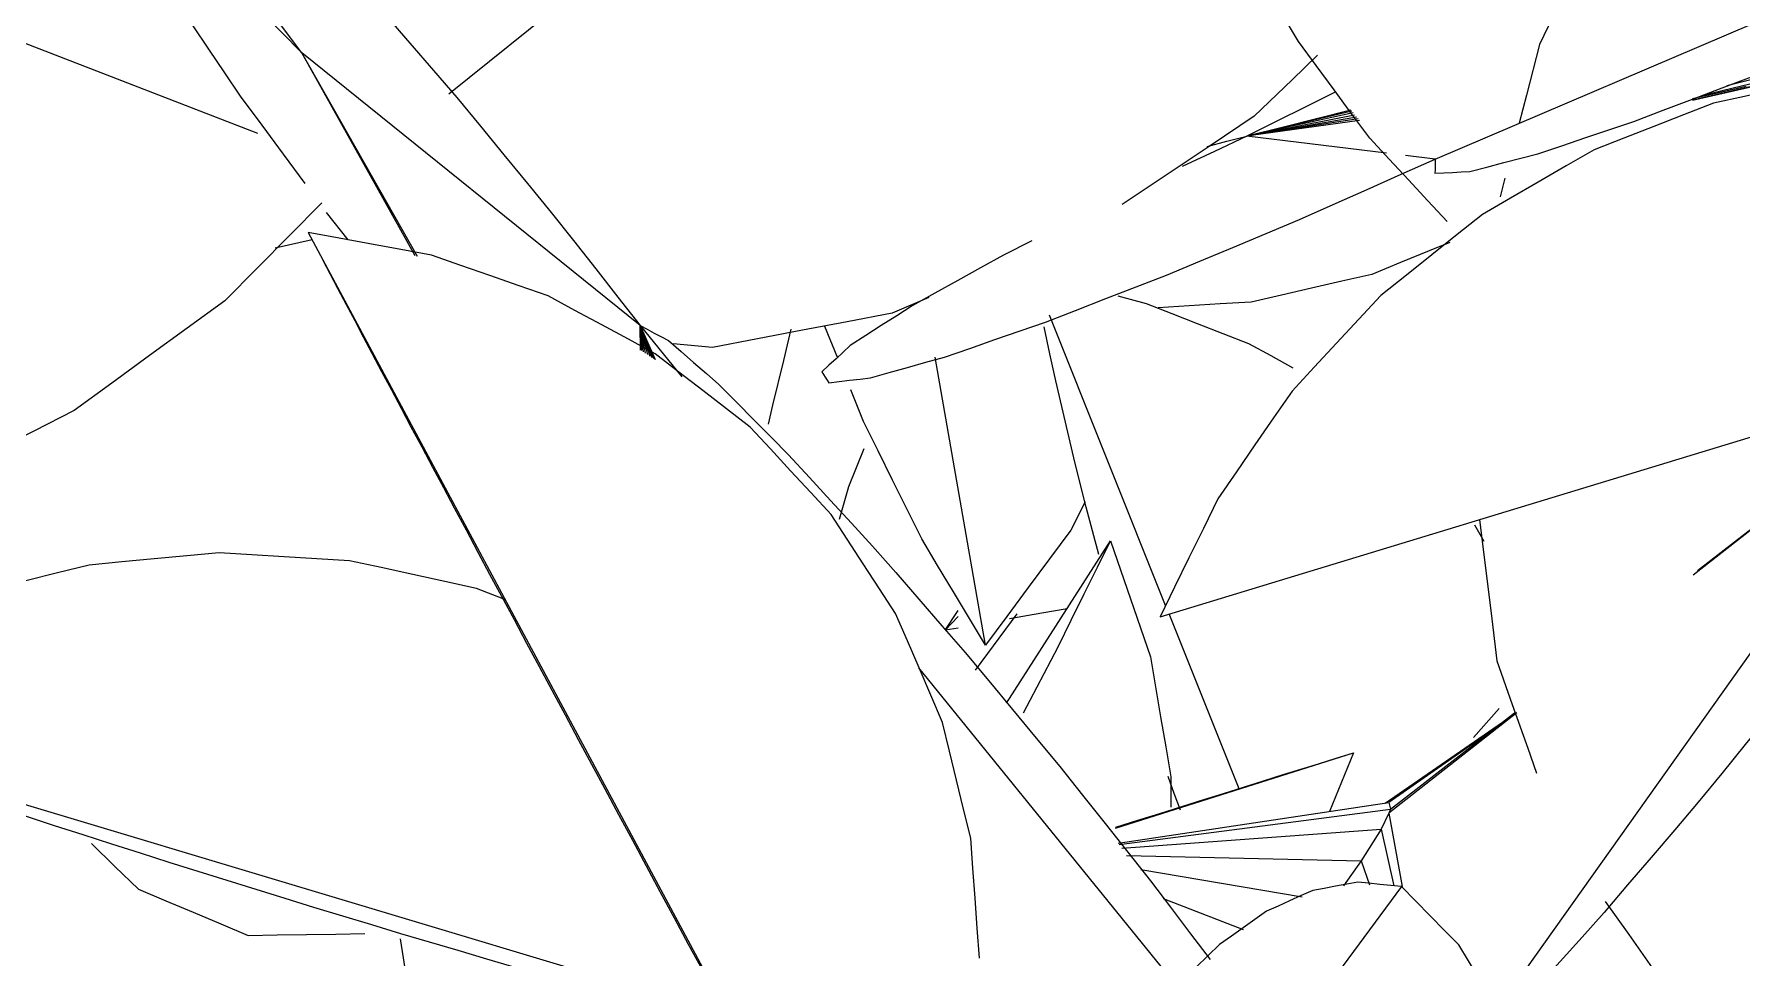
# Model space of a CAD drawing. Header units: metres. Extents: x 13.9 to 26.7, y -0.2 to 3.2.
# Drawn here: x 16.5722 to 16.6281, y 1.8826 to 1.9128 of the extents above; entities that cross this region are included whole.
import ezdxf

# ---------------------------------------------------------------- set-up
doc = ezdxf.new("R2010")
doc.units = ezdxf.units.M
doc.layers.add('Importações nas famílias', color=10, linetype='Continuous', lineweight=5)
doc.layers.add('Vegetação', color=7, linetype='Continuous', lineweight=5)

# ---------------------------------------------------------------- blocks, each defined once
blk = doc.blocks.new('Planta_pergolado_12200 - plantas pergolado_skp_Component_12-V130-Corte 1')
at = {"layer": 'Importações nas famílias'}
blk.add_line((16.688506, 1.116223), (16.67159, 1.093394), dxfattribs=at)
at = {"layer": 'Importações nas famílias', "flags": 128}
for points in [[(16.687079, 1.116367), (16.686709, 1.116299), (16.68634, 1.116232), (16.68597, 1.116164), (16.6856, 1.116097)], [(16.688506, 1.116223), (16.68815, 1.116259), (16.687793, 1.116295), (16.687436, 1.116331), (16.687079, 1.116367)], [(16.6856, 1.116097), (16.685221, 1.115926), (16.684842, 1.115756), (16.684463, 1.115585), (16.684084, 1.115415)], [(16.69038, 1.114311), (16.689912, 1.114789), (16.689443, 1.115267), (16.688975, 1.115745), (16.688506, 1.116223)], [(16.684084, 1.115415), (16.683701, 1.115143), (16.683317, 1.114871), (16.682934, 1.1146), (16.68255, 1.114328)], [(16.68255, 1.114328), (16.682166, 1.113959), (16.681782, 1.113589), (16.681398, 1.11322), (16.681013, 1.11285)], [(16.691645, 1.112232), (16.691329, 1.112751), (16.691012, 1.113271), (16.690696, 1.113791), (16.69038, 1.114311)], [(16.681013, 1.11285), (16.680633, 1.112386), (16.680253, 1.111923), (16.679872, 1.111459), (16.679492, 1.110996)], [(16.692269, 1.110035), (16.692113, 1.110584), (16.691957, 1.111133), (16.691801, 1.111683), (16.691645, 1.112232)], [(16.679492, 1.110996), (16.67912, 1.110443), (16.678747, 1.109891), (16.678375, 1.109339), (16.678002, 1.108787)], [(16.69224, 1.107771), (16.692247, 1.108337), (16.692255, 1.108903), (16.692262, 1.109469), (16.692269, 1.110035)], [(16.678002, 1.108787), (16.677642, 1.108152), (16.677282, 1.107517), (16.676922, 1.106882), (16.676561, 1.106247)], [(16.691557, 1.105494), (16.691728, 1.106063), (16.691898, 1.106632), (16.692069, 1.107202), (16.69224, 1.107771)], [(16.676561, 1.106247), (16.676217, 1.105536), (16.675873, 1.104826), (16.675529, 1.104115), (16.675185, 1.103405)], [(16.690236, 1.103256), (16.690566, 1.103816), (16.690897, 1.104375), (16.691227, 1.104934), (16.691557, 1.105494)], [(16.675185, 1.103405), (16.674861, 1.102626), (16.674536, 1.101848), (16.674212, 1.10107), (16.673888, 1.100292)], [(16.688309, 1.101111), (16.688791, 1.101648), (16.689273, 1.102184), (16.689755, 1.10272), (16.690236, 1.103256)], [(16.685821, 1.099109), (16.686443, 1.09961), (16.687065, 1.10011), (16.687687, 1.100611), (16.688309, 1.101111)], [(16.673888, 1.100292), (16.673587, 1.099454), (16.673287, 1.098617), (16.672986, 1.09778), (16.672685, 1.096942)], [(16.68283, 1.097297), (16.683578, 1.09775), (16.684326, 1.098203), (16.685073, 1.098656), (16.685821, 1.099109)], [(16.672685, 1.096942), (16.672412, 1.096055), (16.672138, 1.095168), (16.671864, 1.094281), (16.67159, 1.093394)], [(16.679406, 1.095716), (16.680262, 1.096111), (16.681118, 1.096507), (16.681974, 1.096902), (16.68283, 1.097297)], [(16.67563, 1.094405), (16.676574, 1.094733), (16.677518, 1.095061), (16.678462, 1.095389), (16.679406, 1.095716)], [(16.67159, 1.093394), (16.6726, 1.093647), (16.67361, 1.0939), (16.67462, 1.094153), (16.67563, 1.094405)]]:
    blk.add_lwpolyline(points, dxfattribs=at)
blk = doc.blocks.new('Planta_pergolado_12200 - plantas pergolado_skp_Component_12-V445-Corte 1')
at = {"layer": 'Importações nas famílias'}
for p, q in [((16.587657, 1.894306), (16.586725, 1.894666)), ((16.562287, 1.890484), (16.594958, 1.880694)), ((16.602636, 1.878393), (16.604639, 1.877793))]:
    blk.add_line(p, q, dxfattribs=at)
at = {"layer": 'Importações nas famílias', "flags": 128}
for points in [[(16.578304, 1.895828), (16.57724, 1.895728), (16.576176, 1.895629), (16.575113, 1.89553), (16.574049, 1.89543)], [(16.582563, 1.895571), (16.581498, 1.895635), (16.580433, 1.895699), (16.579369, 1.895763), (16.578304, 1.895828)], [(16.574049, 1.89543), (16.573011, 1.89517), (16.571973, 1.89491), (16.570935, 1.894649), (16.569897, 1.894389)], [(16.586725, 1.894666), (16.585684, 1.894892), (16.584644, 1.895118), (16.583603, 1.895345), (16.582563, 1.895571)], [(16.569897, 1.894389), (16.568909, 1.893973), (16.567921, 1.893558), (16.566933, 1.893142), (16.565945, 1.892727)], [(16.565945, 1.892727), (16.565031, 1.892166), (16.564116, 1.891605), (16.563202, 1.891044), (16.562287, 1.890484)], [(16.562287, 1.890484), (16.563134, 1.89019), (16.563981, 1.889896), (16.564828, 1.889602), (16.565675, 1.889309)], [(16.565675, 1.889309), (16.566563, 1.889009), (16.56745, 1.88871), (16.568338, 1.888411), (16.569225, 1.888112)], [(16.569225, 1.888112), (16.570143, 1.88781), (16.571061, 1.887509), (16.571979, 1.887208), (16.572897, 1.886906)], [(16.572897, 1.886906), (16.573836, 1.886606), (16.574774, 1.886306), (16.575713, 1.886006), (16.576651, 1.885705)], [(16.576651, 1.885705), (16.5776, 1.88541), (16.578548, 1.885114), (16.579497, 1.884818), (16.580445, 1.884523)], [(16.580445, 1.884523), (16.581393, 1.884235), (16.582341, 1.883947), (16.583289, 1.883659), (16.584236, 1.883371)], [(16.584236, 1.883371), (16.585173, 1.883094), (16.58611, 1.882817), (16.587047, 1.88254), (16.587984, 1.882264)], [(16.587984, 1.882264), (16.588899, 1.882001), (16.589814, 1.881738), (16.590729, 1.881475), (16.591645, 1.881212)], [(16.591645, 1.881212), (16.592528, 1.880967), (16.593412, 1.880721), (16.594295, 1.880475), (16.595179, 1.880229)], [(16.604639, 1.877793), (16.604198, 1.87876), (16.603757, 1.879727), (16.603316, 1.880694), (16.603113, 1.881137)], [(16.603176, 1.878151), (16.603907, 1.877972), (16.604639, 1.877793)]]:
    blk.add_lwpolyline(points, dxfattribs=at)
blk = doc.blocks.new('Planta_pergolado_12200 - plantas pergolado_skp_Component_12-V446-Corte 1')
at = {"layer": 'Importações nas famílias'}
blk.add_line((16.581215, 1.906317), (16.600234, 1.870857), dxfattribs=at)
at = {"layer": 'Importações nas famílias', "flags": 128}
for points in [[(16.585253, 1.905571), (16.584244, 1.905758), (16.583234, 1.905944), (16.582224, 1.906131), (16.581215, 1.906317)], [(16.581694, 1.905405), (16.581934, 1.90495), (16.582174, 1.904494)], [(16.58907, 1.904238), (16.588116, 1.904571), (16.587161, 1.904905), (16.586207, 1.905238), (16.585253, 1.905571)], [(16.582174, 1.904494), (16.582456, 1.903962), (16.582737, 1.90343), (16.583018, 1.902899), (16.5833, 1.902367)], [(16.592574, 1.902348), (16.591698, 1.902821), (16.590822, 1.903293), (16.589946, 1.903766), (16.58907, 1.904238)], [(16.5833, 1.902367), (16.58362, 1.901765), (16.583939, 1.901163), (16.584259, 1.900561), (16.584579, 1.899959)], [(16.595685, 1.899946), (16.594907, 1.900546), (16.59413, 1.901147), (16.593352, 1.901747), (16.592574, 1.902348)], [(16.584579, 1.899959), (16.584933, 1.899294), (16.585288, 1.898629), (16.585643, 1.897964), (16.585997, 1.897298)], [(16.598329, 1.897087), (16.597668, 1.897802), (16.597007, 1.898516), (16.596346, 1.899231), (16.595685, 1.899946)], [(16.585997, 1.897298), (16.586383, 1.896577), (16.586768, 1.895856), (16.587154, 1.895135), (16.58754, 1.894413)], [(16.600444, 1.89384), (16.599915, 1.894652), (16.599386, 1.895464), (16.598858, 1.896275), (16.598329, 1.897087)], [(16.58754, 1.894413), (16.587952, 1.893644), (16.588364, 1.892875), (16.588776, 1.892106), (16.589188, 1.891336)], [(16.60198, 1.89028), (16.601596, 1.89117), (16.601212, 1.89206), (16.600828, 1.89295), (16.600444, 1.89384)], [(16.589188, 1.891336), (16.589622, 1.890528), (16.590057, 1.889719), (16.590491, 1.88891), (16.590925, 1.888102)], [(16.602902, 1.886491), (16.602671, 1.887438), (16.602441, 1.888385), (16.60221, 1.889333), (16.60198, 1.89028)], [(16.590925, 1.888102), (16.591376, 1.887262), (16.591828, 1.886423), (16.592279, 1.885584), (16.592731, 1.884745)], [(16.603187, 1.882561), (16.603116, 1.883544), (16.603044, 1.884526), (16.602973, 1.885509), (16.602902, 1.886491)], [(16.592731, 1.884745), (16.593194, 1.883884), (16.593658, 1.883024), (16.594122, 1.882164), (16.594585, 1.881304)]]:
    blk.add_lwpolyline(points, dxfattribs=at)
blk = doc.blocks.new('Planta_pergolado_12200 - plantas pergolado_skp_Component_17-V448-Corte 1')
at = {"layer": 'Importações nas famílias'}
for p, q in [((16.592084, 1.903269), (16.581008, 1.912192)), ((16.584788, 1.905533), (16.581008, 1.912192)), ((16.584718, 1.905552), (16.581008, 1.912192)), ((16.582519, 1.906076), (16.581816, 1.906971)), ((16.592084, 1.903269), (16.592325, 1.902318)), ((16.592084, 1.903269), (16.592399, 1.90227)), ((16.592084, 1.903269), (16.592465, 1.902227)), ((16.592084, 1.903269), (16.592518, 1.902192)), ((16.592084, 1.903269), (16.592558, 1.902166)), ((16.592084, 1.903269), (16.592569, 1.902159)), ((16.592084, 1.903269), (16.593449, 1.901588)), ((16.592094, 1.902468), (16.592084, 1.903269)), ((16.592084, 1.903269), (16.592125, 1.902447)), ((16.592084, 1.903269), (16.592179, 1.902412)), ((16.592084, 1.903269), (16.592249, 1.902367)), ((16.601188, 1.89206), (16.609935, 1.88129))]:
    blk.add_line(p, q, dxfattribs=at)
at = {"layer": 'Importações nas famílias', "flags": 128}
for points in [[(16.581008, 1.912192), (16.580374, 1.913042), (16.57974, 1.913893), (16.579106, 1.914743), (16.578471, 1.915594)], [(16.578368, 1.914864), (16.579028, 1.914196), (16.579688, 1.913528), (16.580348, 1.91286), (16.581008, 1.912192)], [(16.583017, 1.914285), (16.583782, 1.913397), (16.584547, 1.912509), (16.585312, 1.91162), (16.586078, 1.910732)], [(16.579001, 1.91078), (16.578482, 1.911547), (16.577964, 1.912315), (16.577445, 1.913082), (16.576927, 1.91385)], [(16.581112, 1.907923), (16.580408, 1.908876), (16.579704, 1.909828), (16.579001, 1.91078)], [(16.586078, 1.910732), (16.586851, 1.909793), (16.587624, 1.908854), (16.588397, 1.907914), (16.58917, 1.906975)], [(16.58917, 1.906975), (16.589899, 1.906049), (16.590627, 1.905122), (16.591356, 1.904196), (16.592084, 1.903269)], [(16.592084, 1.903269), (16.592314, 1.903146), (16.592545, 1.903023), (16.592775, 1.9029), (16.593005, 1.902777)], [(16.593005, 1.902777), (16.593419, 1.902417), (16.593833, 1.902056), (16.594248, 1.901696), (16.594662, 1.901335)], [(16.594662, 1.901335), (16.595232, 1.900761), (16.595802, 1.900188), (16.596372, 1.899614), (16.596942, 1.899041)], [(16.596942, 1.899041), (16.597629, 1.898293), (16.598316, 1.897546), (16.599003, 1.896798), (16.59969, 1.896051)], [(16.59969, 1.896051), (16.600448, 1.89518), (16.601205, 1.89431), (16.601962, 1.893439), (16.60272, 1.892569)], [(16.60272, 1.892569), (16.603495, 1.891634), (16.604271, 1.8907), (16.605047, 1.889766), (16.605823, 1.888832)], [(16.605823, 1.888832), (16.606564, 1.887898), (16.607306, 1.886964), (16.608047, 1.88603), (16.608789, 1.885095)], [(16.608789, 1.885095), (16.609446, 1.884225), (16.610102, 1.883354), (16.610737, 1.882513)]]:
    blk.add_lwpolyline(points, dxfattribs=at)
blk = doc.blocks.new('Planta_pergolado_12200 - plantas pergolado_skp_Component_16-V449-Corte 1')
for name, p in [('Planta_pergolado_12200 - plantas pergolado_skp_Component_17-V448-Corte 1', (0, 0)), ('Planta_pergolado_12200 - plantas pergolado_skp_Component_12-V446-Corte 1', (0, 0)), ('Planta_pergolado_12200 - plantas pergolado_skp_Component_12-V445-Corte 1', (0, 0)), ('Planta_pergolado_12200 - plantas pergolado_skp_Component_12-V130-Corte 1', (-0.0715, 0.768681))]:
    blk.add_blockref(name, p)
blk = doc.blocks.new('Planta_pergolado_12200 - plantas pergolado_skp_-3067431-Corte 1')
blk.add_blockref('Planta_pergolado_12200 - plantas pergolado_skp_Component_16-V449-Corte 1', (0, 0))
blk = doc.blocks.new('Planta_pergolado_12200 - plantas pergolado_skp_-3067432-Corte 1')
blk.add_blockref('Planta_pergolado_12200 - plantas pergolado_skp_-3067431-Corte 1', (0, 0))
blk = doc.blocks.new('Planta_pergolado_12200 - plantas pergolado_skp_Component_12-V1059-Corte 1')
at = {"layer": 'Importações nas famílias'}
for p, q in [((16.55838, 1.889083), (16.559688, 1.887833)), ((16.55866, 1.888051), (16.55838, 1.889083)), ((16.583996, 1.868967), (16.584278, 1.868338)), ((16.582935, 1.865617), (16.585331, 1.863327)), ((16.583002, 1.862497), (16.582373, 1.862447))]:
    blk.add_line(p, q, dxfattribs=at)
at = {"layer": 'Importações nas famílias', "flags": 128}
for points in [[(16.55838, 1.889083), (16.559304, 1.888746), (16.560228, 1.888409), (16.560822, 1.888192)], [(16.584278, 1.868338), (16.584461, 1.867708), (16.584643, 1.867079), (16.584826, 1.866449), (16.585009, 1.865819)], [(16.585009, 1.865819), (16.585089, 1.865196), (16.58517, 1.864573), (16.585251, 1.86395), (16.585331, 1.863327)], [(16.585331, 1.863327), (16.584749, 1.86312), (16.584167, 1.862912), (16.583584, 1.862705), (16.583002, 1.862497)]]:
    blk.add_lwpolyline(points, dxfattribs=at)
blk = doc.blocks.new('Planta_pergolado_12200 - plantas pergolado_skp_Component_16-V1061-Corte 1')
blk.add_blockref('Planta_pergolado_12200 - plantas pergolado_skp_Component_12-V1059-Corte 1', (0, 0))
blk = doc.blocks.new('Planta_pergolado_12200 - plantas pergolado_skp_-V1129-Corte 1')
blk.add_blockref('Planta_pergolado_12200 - plantas pergolado_skp_Component_16-V1061-Corte 1', (0, 0))
blk = doc.blocks.new('Planta_pergolado_12200 - plantas pergolado_skp_Component_12-V1153-Corte 1')
at = {"layer": 'Importações nas famílias'}
for p, q in [((16.623707, 1.918962), (16.62554, 1.919542)), ((16.624164, 1.919136), (16.624944, 1.919382)), ((16.624944, 1.919382), (16.625561, 1.919575))]:
    blk.add_line(p, q, dxfattribs=at)
at = {"layer": 'Importações nas famílias', "flags": 128}
for points in [[(16.618587, 1.905988), (16.617907, 1.905711), (16.61697, 1.905328), (16.616032, 1.904945)], [(16.616032, 1.904945), (16.615045, 1.904719), (16.614058, 1.904493), (16.613071, 1.904266), (16.612084, 1.90404)], [(16.612084, 1.90404), (16.61107, 1.903976), (16.610056, 1.903912), (16.609042, 1.903848)]]:
    blk.add_lwpolyline(points, dxfattribs=at)
blk = doc.blocks.new('Planta_pergolado_12200 - plantas pergolado_skp_Component_12-V1154-Corte 1')
at = {"layer": 'Importações nas famílias'}
for p, q in [((16.60207, 1.893294), (16.602487, 1.893945)), ((16.60207, 1.893294), (16.602486, 1.89375)), ((16.602487, 1.893368), (16.60207, 1.893294))]:
    blk.add_line(p, q, dxfattribs=at)
at = {"layer": 'Importações nas famílias', "flags": 128}
blk.add_lwpolyline([(16.606058, 1.894), (16.60523, 1.893853), (16.604176, 1.893667)], dxfattribs=at)
blk = doc.blocks.new('Planta_pergolado_12200 - plantas pergolado_skp_Component_17-V1155-Corte 1')
at = {"layer": 'Importações nas famílias'}
for p, q in [((16.62412, 1.918725), (16.625121, 1.918875)), ((16.624161, 1.918702), (16.625087, 1.918822)), ((16.624286, 1.91863), (16.625, 1.918683)), ((16.620205, 1.890735), (16.619363, 1.889783))]:
    blk.add_line(p, q, dxfattribs=at)
blk = doc.blocks.new('Planta_pergolado_12200 - plantas pergolado_skp_Component_16-V1156-Corte 1')
for name in ['Planta_pergolado_12200 - plantas pergolado_skp_Component_12-V1154-Corte 1', 'Planta_pergolado_12200 - plantas pergolado_skp_Component_12-V1153-Corte 1', 'Planta_pergolado_12200 - plantas pergolado_skp_Component_17-V1155-Corte 1']:
    blk.add_blockref(name, (0, 0))
blk = doc.blocks.new('Planta_pergolado_12200 - plantas pergolado_skp_Component_12-V1158-Corte 1')
at = {"layer": 'Importações nas famílias'}
for p, q in [((16.607714, 1.904243), (16.608644, 1.903991)), ((16.609283, 1.89411), (16.605479, 1.903612)), ((16.619398, 1.896748), (16.619698, 1.896212)), ((16.611689, 1.888099), (16.609393, 1.893834))]:
    blk.add_line(p, q, dxfattribs=at)
at = {"layer": 'Importações nas famílias', "flags": 128}
for points in [[(16.608644, 1.903991), (16.609482, 1.903663), (16.61032, 1.903335), (16.611158, 1.903007), (16.611995, 1.90268)], [(16.605688, 1.901454), (16.605496, 1.902341), (16.605305, 1.903228)], [(16.611995, 1.90268), (16.612721, 1.902285), (16.613447, 1.901889)], [(16.606482, 1.898104), (16.606283, 1.898942), (16.606085, 1.899779), (16.605886, 1.900616), (16.605688, 1.901454)], [(16.607093, 1.89577), (16.606889, 1.896548), (16.606685, 1.897326), (16.606482, 1.898104)], [(16.609772, 1.8874), (16.609567, 1.887952), (16.609361, 1.888505)]]:
    blk.add_lwpolyline(points, dxfattribs=at)
blk = doc.blocks.new('Planta_pergolado_12200 - plantas pergolado_skp_Component_12-V1159-Corte 1')
at = {"layer": 'Importações nas famílias'}
for p, q in [((16.607646, 1.88682), (16.615435, 1.889285)), ((16.607646, 1.886848), (16.607648, 1.886848)), ((16.575335, 1.876594), (16.590978, 1.881544)), ((16.590329, 1.881372), (16.590921, 1.88156)), ((16.602485, 1.873943), (16.601548, 1.87356))]:
    blk.add_line(p, q, dxfattribs=at)
at = {"layer": 'Importações nas famílias', "flags": 128}
for points in [[(16.613134, 1.888568), (16.613709, 1.888747), (16.614284, 1.888926), (16.61486, 1.889105), (16.615435, 1.889285)], [(16.615435, 1.889285), (16.615037, 1.888318), (16.614644, 1.887364)], [(16.610528, 1.887752), (16.61118, 1.887956), (16.611831, 1.88816), (16.612482, 1.888364), (16.613134, 1.888568)], [(16.607648, 1.886848), (16.608368, 1.887074), (16.609088, 1.8873), (16.609808, 1.887526), (16.610528, 1.887752)], [(16.586551, 1.880171), (16.587496, 1.880471), (16.58844, 1.880772), (16.589384, 1.881072), (16.590329, 1.881372)], [(16.582765, 1.878966), (16.583712, 1.879267), (16.584658, 1.879568), (16.585605, 1.87987), (16.586551, 1.880171)], [(16.579013, 1.877769), (16.579951, 1.878068), (16.580889, 1.878367), (16.581827, 1.878666), (16.582765, 1.878966)], [(16.575335, 1.876594), (16.576255, 1.876887), (16.577174, 1.877181), (16.578093, 1.877475), (16.579013, 1.877769)], [(16.578875, 1.874351), (16.57799, 1.874911), (16.577105, 1.875472), (16.57622, 1.876033), (16.575335, 1.876594)], [(16.60576, 1.87595), (16.605082, 1.875535), (16.604216, 1.875004), (16.603351, 1.874473), (16.602485, 1.873943)], [(16.582681, 1.872689), (16.58173, 1.873104), (16.580778, 1.87352), (16.579827, 1.873935), (16.578875, 1.874351)], [(16.586665, 1.871647), (16.585669, 1.871907), (16.584673, 1.872168), (16.583677, 1.872428), (16.582681, 1.872689)], [(16.598736, 1.872411), (16.597749, 1.872185), (16.596762, 1.871959), (16.595774, 1.871733), (16.594787, 1.871507)], [(16.590732, 1.87125), (16.589715, 1.871349), (16.588698, 1.871448), (16.587681, 1.871548), (16.586665, 1.871647)], [(16.594787, 1.871507), (16.593773, 1.871442), (16.59276, 1.871378), (16.591746, 1.871314), (16.590732, 1.87125)]]:
    blk.add_lwpolyline(points, dxfattribs=at)
blk = doc.blocks.new('Planta_pergolado_12200 - plantas pergolado_skp_Component_12-V1160-Corte 1')
at = {"layer": 'Importações nas famílias'}
for p, q in [((16.604077, 1.890905), (16.607481, 1.896221)), ((16.609453, 1.888493), (16.609455, 1.887499))]:
    blk.add_line(p, q, dxfattribs=at)
at = {"layer": 'Importações nas famílias', "flags": 128}
for points in [[(16.605762, 1.892757), (16.606192, 1.893623), (16.606621, 1.894489), (16.607051, 1.895355), (16.607481, 1.896221)], [(16.607481, 1.896221), (16.607807, 1.895272), (16.608134, 1.894323), (16.60846, 1.893374), (16.608787, 1.892426)], [(16.604632, 1.890589), (16.604851, 1.891009), (16.605307, 1.891883), (16.605762, 1.892757)], [(16.608787, 1.892426), (16.608953, 1.891443), (16.60912, 1.89046), (16.609286, 1.889477), (16.609453, 1.888493)]]:
    blk.add_lwpolyline(points, dxfattribs=at)
blk = doc.blocks.new('Planta_pergolado_12200 - plantas pergolado_skp_Component_12-V1161-Corte 1')
at = {"layer": 'Importações nas famílias'}
blk.add_line((16.607099, 1.928094), (16.622276, 1.91359), dxfattribs=at)
at = {"layer": 'Importações nas famílias', "flags": 128}
for points in [[(16.60822, 1.923966), (16.60794, 1.924998), (16.607659, 1.92603), (16.607379, 1.927062), (16.607099, 1.928094)], [(16.607099, 1.928094), (16.608023, 1.927757), (16.608947, 1.92742), (16.609871, 1.927083), (16.610794, 1.926746)], [(16.610794, 1.926746), (16.61168, 1.926355), (16.612566, 1.925964), (16.613452, 1.925572), (16.614337, 1.925181)], [(16.614337, 1.925181), (16.615175, 1.92474), (16.616013, 1.924299), (16.61685, 1.923858), (16.617688, 1.923417)], [(16.609706, 1.919941), (16.609335, 1.920947), (16.608963, 1.921954), (16.608592, 1.92296), (16.60822, 1.923966)], [(16.617688, 1.923417), (16.618468, 1.922931), (16.619248, 1.922445), (16.620029, 1.921959), (16.620809, 1.921473)], [(16.620809, 1.921473), (16.621523, 1.920947), (16.622237, 1.920422), (16.622951, 1.919896), (16.623666, 1.919371)], [(16.611523, 1.916113), (16.611069, 1.91707), (16.610615, 1.918027), (16.610161, 1.918984), (16.609706, 1.919941)], [(16.623666, 1.919371), (16.624306, 1.918811), (16.624946, 1.918252), (16.625586, 1.917693), (16.626226, 1.917133)], [(16.626226, 1.917133), (16.626786, 1.916547), (16.627345, 1.91596), (16.627904, 1.915373), (16.628463, 1.914786)], [(16.613627, 1.912572), (16.613101, 1.913458), (16.612575, 1.914343), (16.612049, 1.915228), (16.611523, 1.916113)], [(16.628463, 1.914786), (16.628935, 1.914178), (16.629407, 1.913571)], [(16.615969, 1.909402), (16.615383, 1.910194), (16.614798, 1.910987), (16.614212, 1.91178), (16.613627, 1.912572)], [(16.618494, 1.906675), (16.617862, 1.907357), (16.617231, 1.908039), (16.6166, 1.90872), (16.615969, 1.909402)]]:
    blk.add_lwpolyline(points, dxfattribs=at)
blk = doc.blocks.new('Planta_pergolado_12200 - plantas pergolado_skp_Component_17-V1162-Corte 1')
at = {"layer": 'Importações nas famílias'}
for p, q in [((16.620317, 1.881137), (16.634845, 1.901576)), ((16.632231, 1.899543), (16.626548, 1.895097)), ((16.62669, 1.895246), (16.631971, 1.899353)), ((16.620784, 1.890589), (16.616586, 1.887304)), ((16.616648, 1.887435), (16.620703, 1.890589)), ((16.616474, 1.887639), (16.620312, 1.890285)), ((16.61992, 1.88998), (16.616593, 1.887657)), ((16.607733, 1.886328), (16.616593, 1.887657)), ((16.607763, 1.886285), (16.616648, 1.887435)), ((16.616586, 1.887304), (16.616339, 1.886785)), ((16.616648, 1.887435), (16.616586, 1.887304)), ((16.616586, 1.887304), (16.61703, 1.884904)), ((16.616593, 1.887657), (16.616648, 1.887435)), ((16.607847, 1.88616), (16.616339, 1.886785)), ((16.616339, 1.886785), (16.615686, 1.88575)), ((16.616339, 1.886785), (16.616756, 1.884929)), ((16.608006, 1.885923), (16.615686, 1.88575)), ((16.615686, 1.88575), (16.615105, 1.884925)), ((16.615686, 1.88575), (16.615957, 1.884962)), ((16.608467, 1.885465), (16.613754, 1.884568)), ((16.609202, 1.884517), (16.611818, 1.883503))]:
    blk.add_line(p, q, dxfattribs=at)
at = {"layer": 'Importações nas famílias', "flags": 128}
for points in [[(16.629792, 1.891434), (16.629023, 1.890493), (16.628255, 1.889551), (16.627487, 1.888609), (16.626718, 1.887667)], [(16.626718, 1.887667), (16.625947, 1.886763), (16.625176, 1.88586), (16.624405, 1.884957), (16.623634, 1.884053)], [(16.623634, 1.884053), (16.622913, 1.88325), (16.622192, 1.882446), (16.621471, 1.881643), (16.62075, 1.88084)]]:
    blk.add_lwpolyline(points, dxfattribs=at)
blk = doc.blocks.new('Planta_pergolado_12200 - plantas pergolado_skp_Component_16-V1163-Corte 1')
for name in ['Planta_pergolado_12200 - plantas pergolado_skp_Component_12-V1161-Corte 1', 'Planta_pergolado_12200 - plantas pergolado_skp_Component_12-V1158-Corte 1', 'Planta_pergolado_12200 - plantas pergolado_skp_Component_17-V1162-Corte 1', 'Planta_pergolado_12200 - plantas pergolado_skp_Component_12-V1160-Corte 1', 'Planta_pergolado_12200 - plantas pergolado_skp_Component_12-V1159-Corte 1']:
    blk.add_blockref(name, (0, 0))
blk = doc.blocks.new('Planta_pergolado_12200 - plantas pergolado_skp_Component_12-V1239-Corte 1')
at = {"layer": 'Importações nas famílias'}
for p, q in [((16.64129, 1.882895), (16.641812, 1.883656)), ((16.622224, 1.868556), (16.63049, 1.879635)), ((16.641261, 1.87868), (16.640556, 1.877627)), ((16.621257, 1.867259), (16.621692, 1.867843))]:
    blk.add_line(p, q, dxfattribs=at)
at = {"layer": 'Importações nas famílias', "flags": 128}
for points in [[(16.636707, 1.876908), (16.637488, 1.877873), (16.638269, 1.878838), (16.63905, 1.879803), (16.639831, 1.880768)], [(16.640556, 1.877627), (16.63971, 1.876608), (16.638864, 1.87559), (16.638018, 1.874572), (16.637172, 1.873553)], [(16.633278, 1.873288), (16.634135, 1.874193), (16.634992, 1.875098), (16.63585, 1.876003), (16.636707, 1.876908)], [(16.629582, 1.86995), (16.630506, 1.870785), (16.63143, 1.871619), (16.632354, 1.872454), (16.633278, 1.873288)], [(16.637172, 1.873553), (16.636248, 1.872657), (16.635323, 1.87176), (16.634398, 1.870864), (16.633473, 1.869967)], [(16.62566, 1.86693), (16.62664, 1.867685), (16.627621, 1.86844), (16.628601, 1.869195), (16.629582, 1.86995)], [(16.633473, 1.869967), (16.63249, 1.869214), (16.631508, 1.868461), (16.630526, 1.867707), (16.629543, 1.866954)], [(16.623005, 1.865205), (16.623608, 1.865596), (16.624634, 1.866263), (16.62566, 1.86693)], [(16.629543, 1.866954), (16.628527, 1.866361), (16.62751, 1.865768), (16.626493, 1.865175), (16.625842, 1.864796)]]:
    blk.add_lwpolyline(points, dxfattribs=at)
blk = doc.blocks.new('Planta_pergolado_12200 - plantas pergolado_skp_Component_16-V1242-Corte 1')
blk.add_blockref('Planta_pergolado_12200 - plantas pergolado_skp_Component_12-V1239-Corte 1', (0, 0))
blk = doc.blocks.new('Planta_pergolado_12200 - plantas pergolado_skp_Component_17-V1247-Corte 1')
at = {"layer": 'Importações nas famílias'}
for p, q in [((16.619148, 1.937653), (16.585819, 1.910841)), ((16.556773, 1.918386), (16.579559, 1.909572)), ((16.601528, 1.904184), (16.600331, 1.903673)), ((16.594452, 1.902554), (16.593158, 1.902668))]:
    blk.add_line(p, q, dxfattribs=at)
at = {"layer": 'Importações nas famílias', "flags": 128}
for points in [[(16.614259, 1.912122), (16.613422, 1.911315), (16.612182, 1.91012)], [(16.612182, 1.91012), (16.61074, 1.909157), (16.609298, 1.908195), (16.607856, 1.907232)], [(16.581663, 1.907282), (16.580605, 1.906215), (16.579547, 1.905148), (16.578488, 1.904081)], [(16.578488, 1.904081), (16.577256, 1.903183), (16.576023, 1.902284), (16.574791, 1.901385), (16.573558, 1.900486)], [(16.600331, 1.903673), (16.598861, 1.903393), (16.597391, 1.903114), (16.595922, 1.902834), (16.594452, 1.902554)], [(16.573558, 1.900486), (16.572235, 1.899817), (16.570912, 1.899147), (16.569589, 1.898478), (16.568266, 1.897808)]]:
    blk.add_lwpolyline(points, dxfattribs=at)
blk = doc.blocks.new('Planta_pergolado_12200 - plantas pergolado_skp_Component_16-V1248-Corte 1')
blk.add_blockref('Planta_pergolado_12200 - plantas pergolado_skp_Component_17-V1247-Corte 1', (0, 0))
blk = doc.blocks.new('Planta_pergolado_12200 - plantas pergolado_skp_-V1262-Corte 1')
for name in ['Planta_pergolado_12200 - plantas pergolado_skp_Component_16-V1248-Corte 1', 'Planta_pergolado_12200 - plantas pergolado_skp_Component_16-V1242-Corte 1']:
    blk.add_blockref(name, (0, 0))
blk = doc.blocks.new('Planta_pergolado_12200 - plantas pergolado_skp_-V1263-Corte 1')
for name in ['Planta_pergolado_12200 - plantas pergolado_skp_-V1262-Corte 1', 'Planta_pergolado_12200 - plantas pergolado_skp_Component_16-V1156-Corte 1', 'Planta_pergolado_12200 - plantas pergolado_skp_Component_16-V1163-Corte 1']:
    blk.add_blockref(name, (0, 0))
blk = doc.blocks.new('Planta_pergolado_12200 - plantas pergolado_skp_-3067454-Corte 1')
for name in ['Planta_pergolado_12200 - plantas pergolado_skp_-V1263-Corte 1', 'Planta_pergolado_12200 - plantas pergolado_skp_-V1129-Corte 1']:
    blk.add_blockref(name, (0, 0))
blk = doc.blocks.new('Planta_pergolado_12200 - plantas pergolado_skp_Component_12-V1567-Corte 1')
at = {"layer": 'Importações nas famílias'}
for p, q in [((16.598916, 1.897996), (16.599416, 1.89924)), ((16.598602, 1.896929), (16.598916, 1.897996)), ((16.604415, 1.893835), (16.603044, 1.891989))]:
    blk.add_line(p, q, dxfattribs=at)
blk = doc.blocks.new('Planta_pergolado_12200 - plantas pergolado_skp_Component_17-V1570-Corte 1')
at = {"layer": 'Importações nas famílias', "flags": 128}
blk.add_lwpolyline([(16.584797, 1.879588), (16.58467, 1.880408), (16.584454, 1.881803), (16.584238, 1.883197)], dxfattribs=at)
blk = doc.blocks.new('Planta_pergolado_12200 - plantas pergolado_skp_Component_16-V1571-Corte 1')
for name in ['Planta_pergolado_12200 - plantas pergolado_skp_Component_12-V1567-Corte 1', 'Planta_pergolado_12200 - plantas pergolado_skp_Component_17-V1570-Corte 1']:
    blk.add_blockref(name, (0, 0))
blk = doc.blocks.new('Planta_pergolado_12200 - plantas pergolado_skp_-V1594-Corte 1')
blk.add_blockref('Planta_pergolado_12200 - plantas pergolado_skp_Component_16-V1571-Corte 1', (0, 0))
blk = doc.blocks.new('Planta_pergolado_12200 - plantas pergolado_skp_-3067456-Corte 1')
blk.add_blockref('Planta_pergolado_12200 - plantas pergolado_skp_-V1594-Corte 1', (0, 0))
blk = doc.blocks.new('Planta_pergolado_12200 - plantas pergolado_skp_-3067465-Corte 1')
blk.add_blockref('Planta_pergolado_12200 - plantas pergolado_skp_-3067456-Corte 1', (0, 0))
blk = doc.blocks.new('Planta_pergolado_12200 - plantas pergolado_skp_Component_12-V2096-Corte 1')
at = {"layer": 'Importações nas famílias'}
blk.add_line((16.6091, 1.893739), (16.648387, 1.905698), dxfattribs=at)
at = {"layer": 'Importações nas famílias', "flags": 128}
for points in [[(16.631275, 1.911447), (16.63026, 1.911222), (16.629245, 1.910997), (16.628229, 1.910772), (16.627214, 1.910547)], [(16.635398, 1.911702), (16.634367, 1.911638), (16.633337, 1.911575), (16.632306, 1.911511), (16.631275, 1.911447)], [(16.638221, 1.911427), (16.637441, 1.911503), (16.63642, 1.911602), (16.635398, 1.911702)], [(16.627214, 1.910547), (16.626238, 1.910166), (16.625262, 1.909785), (16.624286, 1.909404), (16.62331, 1.909023)], [(16.62331, 1.909023), (16.622396, 1.908494), (16.621482, 1.907966), (16.620568, 1.907438), (16.619654, 1.906909)], [(16.619654, 1.906909), (16.618823, 1.906246), (16.617993, 1.905583), (16.617162, 1.90492), (16.616332, 1.904256)], [(16.616332, 1.904256), (16.615604, 1.903474), (16.614877, 1.902691), (16.61415, 1.901909), (16.613422, 1.901126)], [(16.613422, 1.901126), (16.612815, 1.900243), (16.612207, 1.89936), (16.6116, 1.898476), (16.610992, 1.897593)], [(16.610992, 1.897593), (16.610519, 1.896629), (16.610046, 1.895666), (16.609573, 1.894702), (16.6091, 1.893739)]]:
    blk.add_lwpolyline(points, dxfattribs=at)
blk = doc.blocks.new('Planta_pergolado_12200 - plantas pergolado_skp_Component_17-V2098-Corte 1')
at = {"layer": 'Importações nas famílias'}
for p, q in [((16.618106, 1.908718), (16.651907, 1.923132)), ((16.627654, 1.911127), (16.635633, 1.91314)), ((16.626871, 1.910815), (16.634905, 1.912739)), ((16.626533, 1.910661), (16.63063, 1.911606)), ((16.626533, 1.910644), (16.62972, 1.911372)), ((16.614854, 1.910919), (16.611941, 1.909474)), ((16.626533, 1.910698), (16.628285, 1.91111)), ((16.612016, 1.909492), (16.615343, 1.910327)), ((16.615376, 1.910287), (16.612021, 1.909492)), ((16.615418, 1.910235), (16.612027, 1.909492)), ((16.612036, 1.909492), (16.61547, 1.910172)), ((16.612048, 1.909492), (16.615527, 1.910103)), ((16.615583, 1.910035), (16.612063, 1.909492)), ((16.615629, 1.909979), (16.612079, 1.909492)), ((16.616509, 1.908913), (16.611941, 1.909474)), ((16.618106, 1.908718), (16.617134, 1.908837)), ((16.604904, 1.906046), (16.60397, 1.905572))]:
    blk.add_line(p, q, dxfattribs=at)
at = {"layer": 'Importações nas famílias', "flags": 128}
for points in [[(16.624607, 1.909949), (16.62557, 1.910315), (16.626533, 1.910681), (16.627496, 1.911047), (16.628458, 1.911414)], [(16.621465, 1.908892), (16.62225, 1.909156), (16.623036, 1.90942), (16.623822, 1.909685), (16.624607, 1.909949)], [(16.611941, 1.909474), (16.610883, 1.908972), (16.609824, 1.908471)], [(16.61064, 1.909126), (16.61129, 1.9093), (16.611941, 1.909474)], [(16.613661, 1.906737), (16.614772, 1.907232), (16.615883, 1.907727), (16.616995, 1.908222), (16.618106, 1.908718)], [(16.618106, 1.908718), (16.618104, 1.908602), (16.618103, 1.908486), (16.618101, 1.90837), (16.618099, 1.908254)], [(16.619245, 1.908313), (16.6198, 1.908458), (16.620355, 1.908602), (16.62091, 1.908747), (16.621465, 1.908892)], [(16.618099, 1.908254), (16.618386, 1.908269), (16.618672, 1.908284), (16.618958, 1.908299), (16.619245, 1.908313)], [(16.609309, 1.904918), (16.610397, 1.905372), (16.611485, 1.905827), (16.612573, 1.906282), (16.613661, 1.906737)], [(16.60397, 1.905572), (16.603224, 1.905159), (16.602478, 1.904745), (16.601733, 1.904331), (16.600987, 1.903917)], [(16.605346, 1.903383), (16.606337, 1.903766), (16.607327, 1.90415), (16.608318, 1.904534), (16.609309, 1.904918)], [(16.600987, 1.903917), (16.60048, 1.903592), (16.599974, 1.903266), (16.599467, 1.902941), (16.59896, 1.902615)], [(16.602043, 1.902237), (16.602868, 1.902523), (16.603694, 1.90281), (16.60452, 1.903096), (16.605346, 1.903383)], [(16.59896, 1.902615), (16.598727, 1.9024), (16.598494, 1.902185), (16.598261, 1.90197), (16.598029, 1.901755)], [(16.598029, 1.901755), (16.598085, 1.901665), (16.598142, 1.901574), (16.598198, 1.901484), (16.598255, 1.901394)], [(16.599624, 1.901559), (16.600229, 1.901728), (16.600833, 1.901898), (16.601438, 1.902068), (16.602043, 1.902237)], [(16.598255, 1.901394), (16.598597, 1.901436), (16.598939, 1.901477), (16.599282, 1.901518), (16.599624, 1.901559)]]:
    blk.add_lwpolyline(points, dxfattribs=at)
blk = doc.blocks.new('Planta_pergolado_12200 - plantas pergolado_skp_Component_16-V2099-Corte 1')
for name in ['Planta_pergolado_12200 - plantas pergolado_skp_Component_17-V2098-Corte 1', 'Planta_pergolado_12200 - plantas pergolado_skp_Component_12-V2096-Corte 1']:
    blk.add_blockref(name, (0, 0))
blk = doc.blocks.new('Planta_pergolado_12200 - plantas pergolado_skp_Component_12-V2150-Corte 1')
at = {"layer": 'Importações nas famílias'}
for p, q in [((16.598549, 1.902204), (16.598125, 1.903242)), ((16.603382, 1.892806), (16.601741, 1.902233)), ((16.599397, 1.900129), (16.598973, 1.901167)), ((16.606654, 1.897494), (16.606181, 1.896574))]:
    blk.add_line(p, q, dxfattribs=at)
at = {"layer": 'Importações nas famílias', "flags": 128}
for points in [[(16.601297, 1.896291), (16.600822, 1.89725), (16.600347, 1.89821), (16.599872, 1.89917), (16.599397, 1.900129)], [(16.603382, 1.892806), (16.602861, 1.893677), (16.60234, 1.894548), (16.601819, 1.895419), (16.601297, 1.896291)], [(16.606181, 1.896574), (16.605482, 1.895632), (16.604782, 1.89469), (16.604082, 1.893748), (16.603382, 1.892806)]]:
    blk.add_lwpolyline(points, dxfattribs=at)
blk = doc.blocks.new('Planta_pergolado_12200 - plantas pergolado_skp_Component_17-V2152-Corte 1')
at = {"layer": 'Importações nas famílias'}
blk.add_line((16.58135, 1.906077), (16.580129, 1.905807), dxfattribs=at)
at = {"layer": 'Importações nas famílias', "flags": 128}
for points in [[(16.59628, 1.900041), (16.596428, 1.900659), (16.596782, 1.90213), (16.597026, 1.903146)], [(16.574117, 1.88631), (16.57489, 1.885564), (16.575664, 1.884818)], [(16.575664, 1.884818), (16.576559, 1.88444), (16.577455, 1.884061), (16.57835, 1.883683), (16.579246, 1.883305)], [(16.579246, 1.883305), (16.580202, 1.88332), (16.581159, 1.883336), (16.582115, 1.883351), (16.583072, 1.883366)]]:
    blk.add_lwpolyline(points, dxfattribs=at)
blk = doc.blocks.new('Planta_pergolado_12200 - plantas pergolado_skp_Component_16-V2153-Corte 1')
for name in ['Planta_pergolado_12200 - plantas pergolado_skp_Component_17-V2152-Corte 1', 'Planta_pergolado_12200 - plantas pergolado_skp_Component_12-V2150-Corte 1']:
    blk.add_blockref(name, (0, 0))
blk = doc.blocks.new('Planta_pergolado_12200 - plantas pergolado_skp_Component_17-V2178-Corte 1')
at = {"layer": 'Importações nas famílias'}
blk.add_line((16.620388, 1.908089), (16.62023, 1.907478), dxfattribs=at)
at = {"layer": 'Importações nas famílias', "flags": 128}
for points in [[(16.623126, 1.915795), (16.622927, 1.915385), (16.622224, 1.913929), (16.62152, 1.912473)], [(16.62152, 1.912473), (16.62109, 1.910808), (16.620853, 1.909889)], [(16.619562, 1.896923), (16.619725, 1.895589), (16.619926, 1.893939), (16.620127, 1.892289)], [(16.620127, 1.892289), (16.620631, 1.890862), (16.621136, 1.889435), (16.621424, 1.88862)], [(16.623675, 1.884415), (16.62444, 1.883332), (16.625205, 1.882249)]]:
    blk.add_lwpolyline(points, dxfattribs=at)
blk = doc.blocks.new('Planta_pergolado_12200 - plantas pergolado_skp_Component_16-V2179-Corte 1')
blk.add_blockref('Planta_pergolado_12200 - plantas pergolado_skp_Component_17-V2178-Corte 1', (0, 0))
blk = doc.blocks.new('Planta_pergolado_12200 - plantas pergolado_skp_-V2184-Corte 1')
for name in ['Planta_pergolado_12200 - plantas pergolado_skp_Component_16-V2153-Corte 1', 'Planta_pergolado_12200 - plantas pergolado_skp_Component_16-V2179-Corte 1']:
    blk.add_blockref(name, (0, 0))
blk = doc.blocks.new('Planta_pergolado_12200 - plantas pergolado_skp_-3067412-Corte 1')
for name in ['Planta_pergolado_12200 - plantas pergolado_skp_-V2184-Corte 1', 'Planta_pergolado_12200 - plantas pergolado_skp_Component_16-V2099-Corte 1']:
    blk.add_blockref(name, (0, 0))
blk = doc.blocks.new('Planta_pergolado_12200 - plantas pergolado_skp_-3067421-Corte 1')
blk.add_blockref('Planta_pergolado_12200 - plantas pergolado_skp_-3067412-Corte 1', (0, 0))
blk = doc.blocks.new('Planta_pergolado_12200 - Planta_pergolado_12200-3067476-Corte 1')
for name in ['Planta_pergolado_12200 - plantas pergolado_skp_-3067465-Corte 1', 'Planta_pergolado_12200 - plantas pergolado_skp_-3067421-Corte 1', 'Planta_pergolado_12200 - plantas pergolado_skp_-3067454-Corte 1', 'Planta_pergolado_12200 - plantas pergolado_skp_-3067432-Corte 1']:
    blk.add_blockref(name, (0, 0))

msp = doc.modelspace()

# ---------------------------------------------------------------- block references
at = {"layer": 'Vegetação', "color": 10}
msp.add_blockref('Planta_pergolado_12200 - Planta_pergolado_12200-3067476-Corte 1', (0, 0), dxfattribs=at)

doc.saveas('drawing.dxf')
